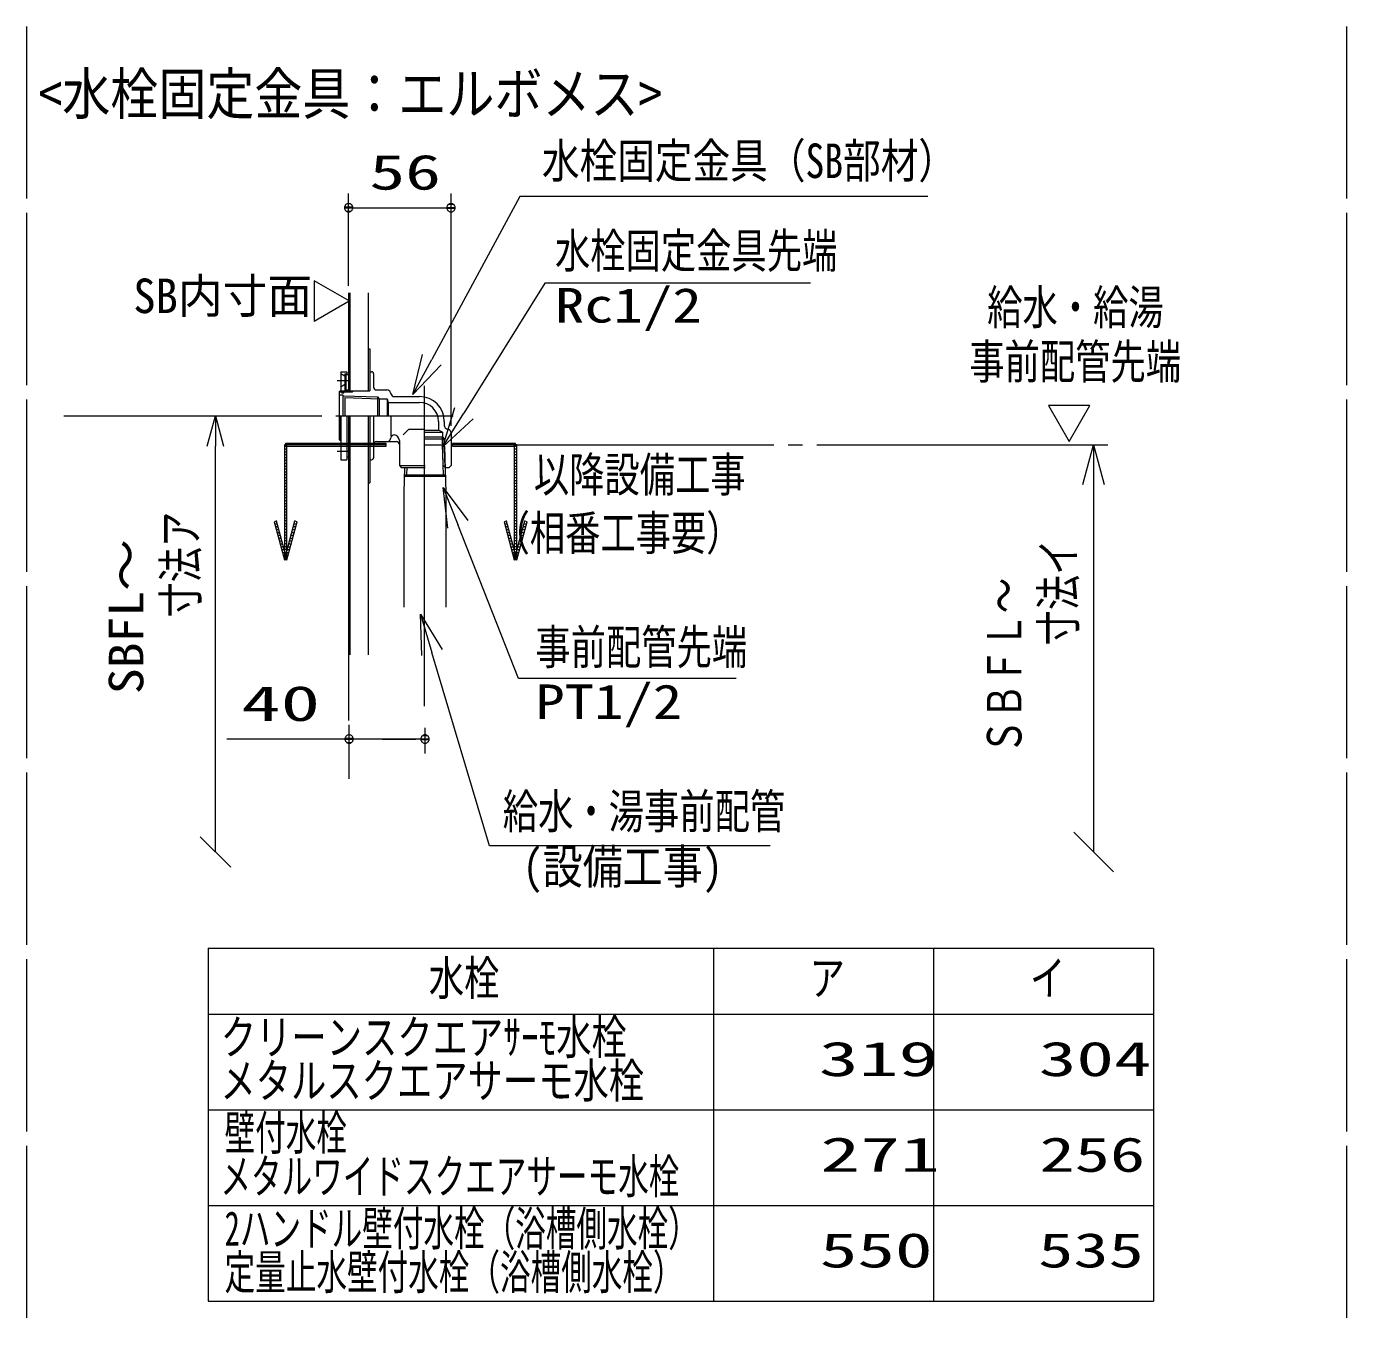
# Model space of a CAD drawing. Units: millimetres on the paper. Extents: x -305 to 305, y -152 to 152.
# Drawn here: x -142.2 to -50.2, y -48.5 to 42.3 of the extents above; entities that cross this region are included whole.
import ezdxf
from ezdxf.enums import TextEntityAlignment as Align

# ---------------------------------------------------------------- set-up
doc = ezdxf.new("R2010")
doc.units = ezdxf.units.MM
doc.linetypes.add('LONG_CHAIN', pattern=[21, 18, -1, 1, -1])
doc.linetypes.add('LONG_DASHED2', pattern=[13, 12, -1])
doc.layers.add('0-1_RV', color=7, linetype='Continuous', lineweight=9)
doc.layers.add('0-2_0', color=7, linetype='Continuous', lineweight=9)
doc.styles.add('ＭＳ ゴシック', font='')
doc.styles.get('ＭＳ ゴシック').set_extended_font_data('MS Gothic')

# ---------------------------------------------------------------- blocks, each defined once
blk = doc.blocks.new('_OPEN30')
at = {"layer": '0-2_0'}
blk.add_line((0, 0), (-1, 0), dxfattribs=at)
blk.add_lwpolyline([(-1, 0.2679), (0, 0), (-1, -0.2679)], dxfattribs=at)
blk = doc.blocks.new('_OBLIQUE')
at = {"layer": '0-2_0'}
blk.add_line((-0.5, -0.5), (0.5, 0.5), dxfattribs=at)
blk = doc.blocks.new('_DOTSMALL')
at = {"layer": '0-2_0'}
for p, q in [((0.0746, 0.1), (-0.0746, 0.1)), ((0.1223, -0.0248), (-0.1223, -0.0248))]:
    blk.add_line(p, q, dxfattribs=at)
for points in [[(0.125, 0), (0.124, 0.0157), (0.1211, 0.0311), (0.1162, 0.046), (0.1095, 0.0602), (0.1011, 0.0735), (0.0911, 0.0856), (0.0797, 0.0963), (0.067, 0.1055), (0.0532, 0.1131), (0.0386, 0.1189), (0.0234, 0.1228), (0.0078, 0.1248), (-0.0078, 0.1248), (-0.0234, 0.1228), (-0.0386, 0.1189), (-0.0532, 0.1131), (-0.067, 0.1055), (-0.0797, 0.0963), (-0.0911, 0.0856), (-0.1011, 0.0735), (-0.1095, 0.0602), (-0.1162, 0.046), (-0.1211, 0.0311), (-0.124, 0.0157), (-0.125, 0), (0, 0)], [(-0.125, 0), (-0.124, -0.0157), (-0.1211, -0.0311), (-0.1162, -0.046), (-0.1095, -0.0602), (-0.1011, -0.0735), (-0.0911, -0.0856), (-0.0797, -0.0963), (-0.067, -0.1055), (-0.0532, -0.1131), (-0.0386, -0.1189), (-0.0234, -0.1228), (-0.0078, -0.1248), (0.0078, -0.1248), (0.0234, -0.1228), (0.0386, -0.1189), (0.0532, -0.1131), (0.067, -0.1055), (0.0797, -0.0963), (0.0911, -0.0856), (0.1011, -0.0735), (0.1095, -0.0602), (0.1162, -0.046), (0.1211, -0.0311), (0.124, -0.0157), (0.125, 0), (0, 0)]]:
    blk.add_lwpolyline(points, close=True, dxfattribs=at)
blk = doc.blocks.new('TRI')
at = {"layer": '0-2_0'}
blk.add_lwpolyline([(0.5, 0.866), (0, 0), (1, 0)], close=True, dxfattribs=at)

msp = doc.modelspace()

# ---------------------------------------------------------------- linework, layer by layer
at = {"layer": '0-1_RV', "linetype": 'LONG_DASHED2'}
for p, q in [((-142.205, 42.287), (-142.205, -48.458)), ((-50.205, 42.287), (-50.205, -48.458))]:
    msp.add_line(p, q, dxfattribs=at)
at = {"layer": '0-1_RV'}
for p, q in [((-119.749, 24.213), (-119.749, 30.649)), ((-112.616, 14.454), (-112.616, 30.649)), ((-119.749, 29.649), (-112.616, 29.649)), ((-119.749, 23.713), (-119.749, 16.887)), ((-119.656, 23.713), (-119.656, 16.887)), ((-118.389, 23.713), (-118.389, 16.887)), ((-118.389, 19.821), (-118.282, 19.821)), ((-118.282, 19.821), (-118.282, 16.887)), ((-120.282, 18.221), (-119.882, 18.221)), ((-120.282, 18.221), (-120.282, 16.887)), ((-120.016, 17.921), (-120.282, 18.087)), ((-120.016, 18.087), (-119.882, 18.087)), ((-120.016, 18.087), (-120.016, 16.887)), ((-120.016, 18.021), (-119.749, 18.021)), ((-119.949, 18.021), (-119.949, 16.954)), ((-119.882, 18.221), (-119.882, 18.087)), ((-118.282, 18.221), (-118.149, 18.221)), ((-118.016, 18.087), (-118.016, 17.154)), ((-120.429, 16.621), (-120.149, 16.621)), ((-120.416, 16.815), (-120.344, 16.887)), ((-120.416, 16.815), (-120.416, 13.493)), ((-120.416, 16.815), (-119.482, 16.815)), ((-120.344, 16.887), (-118.282, 16.887)), ((-120.016, 17.321), (-120.282, 17.154)), ((-120.282, 16.887), (-120.216, 16.754)), ((-120.216, 16.754), (-120.082, 16.754)), ((-120.149, 16.621), (-120.149, 15.154)), ((-120.082, 16.754), (-120.016, 16.887)), ((-120.016, 16.954), (-119.749, 16.954)), ((-119.482, 16.815), (-119.41, 16.887)), ((-117.816, 16.954), (-117.082, 16.954)), ((-116.824, 16.753), (-116.807, 16.688)), ((-120.149, 16.551), (-117.749, 16.476)), ((-120.016, 16.418), (-120.016, 15.154)), ((-120.016, 16.418), (-117.616, 16.343)), ((-117.749, 16.476), (-117.749, 15.15)), ((-117.749, 16.476), (-117.616, 16.343)), ((-117.616, 16.343), (-117.616, 15.15)), ((-117.616, 16.343), (-117.065, 16.343)), ((-117.065, 16.343), (-117.065, 15.154)), ((-117.065, 16.343), (-116.988, 16.087)), ((-116.988, 16.087), (-114.816, 16.087)), ((-116.988, 16.087), (-116.988, 15.154)), ((-116.549, 16.487), (-114.816, 16.487)), ((-120.344, 15.154), (-120.344, 13.421)), ((-120.282, 15.154), (-120.282, 12.087)), ((-119.882, 15.154), (-119.882, 12.087)), ((-119.749, 15.154), (-119.749, -1.508)), ((-119.656, 15.154), (-119.656, -1.508)), ((-118.389, 15.154), (-118.389, -1.508)), ((-118.282, 15.154), (-118.282, 10.487)), ((-118.016, 15.154), (-118.016, 12.221)), ((-116.816, 15.154), (-116.816, 13.721)), ((-113.482, 14.754), (-113.482, 14.154)), ((-113.082, 14.754), (-113.082, 14.487)), ((-115.956, 13.821), (-115.556, 14.221)), ((-115.556, 14.221), (-114.489, 14.221)), ((-114.416, 14.154), (-113.482, 14.154)), ((-114.416, 14.021), (-113.214, 14.021)), ((-113.214, 14.021), (-113.482, 14.154)), ((-113.214, 14.021), (-113.214, 13.687)), ((-112.881, 14.229), (-112.817, 14.212)), ((-112.616, 13.954), (-112.616, 11.687)), ((-129.031, -15.253), (-129.031, 13.033)), ((-124.05, 13.027), (-124.23, 13.027)), ((-117.123, 13.137), (-124.14, 13.137)), ((-117.123, 13.137), (-124.14, 13.137)), ((-120.309, 13.493), (-120.416, 13.493)), ((-120.416, 13.493), (-120.344, 13.421)), ((-120.344, 13.421), (-120.309, 13.421)), ((-117.816, 13.354), (-116.416, 13.354)), ((-116.824, 13.555), (-116.807, 13.62)), ((-116.216, 13.421), (-116.216, 11.687)), ((-114.416, 13.687), (-113.214, 13.687)), ((-114.416, 13.554), (-113.081, 13.554)), ((-114.416, 13.127), (-113.208, 13.127)), ((-113.214, 13.687), (-113.081, 13.554)), ((-113.152, 11.687), (-113.214, 13.687)), ((-113.142, 11.034), (-113.208, 13.127)), ((-113.05, 13.036), (-113.208, 13.127)), ((-113.019, 11.554), (-113.081, 13.554)), ((-112.949, 9.802), (-113.05, 13.036)), ((-108.12, 13.137), (-112.505, 13.137)), ((-108.12, 13.137), (-112.505, 13.137)), ((-108.03, 13.027), (-108.21, 13.027)), ((-83.185, 13.127), (-66.833, 13.127)), ((-124.05, 12.827), (-124.23, 12.827)), ((-124.05, 12.627), (-124.23, 12.627)), ((-124.05, 12.427), (-124.23, 12.427)), ((-124.05, 12.227), (-124.23, 12.227)), ((-124.05, 12.027), (-124.23, 12.027)), ((-120.282, 12.087), (-119.882, 12.087)), ((-119.882, 12.287), (-119.749, 12.287)), ((-118.282, 12.087), (-118.149, 12.087)), ((-108.03, 12.827), (-108.21, 12.827)), ((-108.03, 12.627), (-108.21, 12.627)), ((-108.03, 12.427), (-108.21, 12.427)), ((-108.03, 12.227), (-108.21, 12.227)), ((-108.03, 12.027), (-108.21, 12.027)), ((-124.05, 11.827), (-124.23, 11.827)), ((-124.05, 11.627), (-124.23, 11.627)), ((-124.05, 11.427), (-124.23, 11.427)), ((-124.05, 11.227), (-124.23, 11.227)), ((-116.216, 11.687), (-116.082, 11.554)), ((-116.216, 11.687), (-114.416, 11.687)), ((-116.082, 11.554), (-114.416, 11.554)), ((-115.882, 9.802), (-115.828, 11.554)), ((-115.689, 11.034), (-115.673, 11.554)), ((-113.019, 11.554), (-113.152, 11.687)), ((-113.019, 11.554), (-112.749, 11.554)), ((-112.616, 11.687), (-112.749, 11.554)), ((-108.03, 11.827), (-108.21, 11.827)), ((-108.03, 11.627), (-108.21, 11.627)), ((-108.03, 11.427), (-108.21, 11.427)), ((-108.03, 11.227), (-108.21, 11.227)), ((-124.05, 11.027), (-124.23, 11.027)), ((-124.05, 10.827), (-124.23, 10.827)), ((-124.05, 10.627), (-124.23, 10.627)), ((-124.05, 10.427), (-124.23, 10.427)), ((-124.05, 10.227), (-124.23, 10.227)), ((-118.389, 10.487), (-118.282, 10.487)), ((-115.847, 10.943), (-112.985, 10.943)), ((-115.844, 11.034), (-112.987, 11.034)), ((-115.842, 10.946), (-115.689, 11.034)), ((-112.99, 10.946), (-113.147, 11.037)), ((-108.03, 11.027), (-108.21, 11.027)), ((-108.03, 10.827), (-108.21, 10.827)), ((-108.03, 10.627), (-108.21, 10.627)), ((-108.03, 10.427), (-108.21, 10.427)), ((-108.03, 10.227), (-108.21, 10.227)), ((-67.833, 10.357), (-67.833, -15.253)), ((-124.05, 10.027), (-124.23, 10.027)), ((-124.05, 9.827), (-124.23, 9.827)), ((-124.05, 9.627), (-124.23, 9.627)), ((-124.05, 9.427), (-124.23, 9.427)), ((-124.05, 9.227), (-124.23, 9.227)), ((-115.882, 1.821), (-115.882, 9.802)), ((-112.949, 1.821), (-112.949, 9.802)), ((-108.03, 10.027), (-108.21, 10.027)), ((-108.03, 9.827), (-108.21, 9.827)), ((-108.03, 9.627), (-108.21, 9.627)), ((-108.03, 9.427), (-108.21, 9.427)), ((-108.03, 9.227), (-108.21, 9.227)), ((-124.05, 9.027), (-124.23, 9.027)), ((-124.05, 8.827), (-124.23, 8.827)), ((-124.05, 8.627), (-124.23, 8.627)), ((-124.05, 8.427), (-124.23, 8.427)), ((-108.03, 9.027), (-108.21, 9.027)), ((-108.03, 8.827), (-108.21, 8.827)), ((-108.03, 8.627), (-108.21, 8.627)), ((-108.03, 8.427), (-108.21, 8.427)), ((-124.711, 7.604), (-124.897, 7.604)), ((-124.657, 7.404), (-124.843, 7.404)), ((-124.764, 7.804), (-124.817, 7.804)), ((-124.764, 7.804), (-124.817, 7.804)), ((-124.05, 8.227), (-124.23, 8.227)), ((-124.05, 8.027), (-124.23, 8.027)), ((-124.05, 7.827), (-124.23, 7.827)), ((-124.05, 7.627), (-124.23, 7.627)), ((-124.05, 7.427), (-124.23, 7.427)), ((-123.437, 7.404), (-123.623, 7.404)), ((-123.383, 7.604), (-123.57, 7.604)), ((-123.463, 7.804), (-123.516, 7.804)), ((-123.463, 7.804), (-123.516, 7.804)), ((-108.69, 7.604), (-108.877, 7.604)), ((-108.637, 7.404), (-108.823, 7.404)), ((-108.744, 7.804), (-108.797, 7.804)), ((-108.744, 7.804), (-108.797, 7.804)), ((-108.03, 8.227), (-108.21, 8.227)), ((-108.03, 8.027), (-108.21, 8.027)), ((-108.03, 7.827), (-108.21, 7.827)), ((-108.03, 7.627), (-108.21, 7.627)), ((-108.03, 7.427), (-108.21, 7.427)), ((-107.417, 7.404), (-107.603, 7.404)), ((-107.363, 7.604), (-107.549, 7.604)), ((-107.443, 7.804), (-107.496, 7.804)), ((-107.443, 7.804), (-107.496, 7.804)), ((-124.604, 7.204), (-124.79, 7.204)), ((-124.55, 7.004), (-124.736, 7.004)), ((-124.496, 6.804), (-124.683, 6.804)), ((-124.443, 6.604), (-124.629, 6.604)), ((-124.05, 7.227), (-124.23, 7.227)), ((-124.05, 7.027), (-124.23, 7.027)), ((-124.05, 6.827), (-124.23, 6.827)), ((-124.05, 6.627), (-124.23, 6.627)), ((-123.651, 6.604), (-123.838, 6.604)), ((-123.598, 6.804), (-123.784, 6.804)), ((-123.544, 7.004), (-123.731, 7.004)), ((-123.491, 7.204), (-123.677, 7.204)), ((-108.583, 7.204), (-108.77, 7.204)), ((-108.53, 7.004), (-108.716, 7.004)), ((-108.476, 6.804), (-108.662, 6.804)), ((-108.422, 6.604), (-108.609, 6.604)), ((-108.03, 7.227), (-108.21, 7.227)), ((-108.03, 7.027), (-108.21, 7.027)), ((-108.03, 6.827), (-108.21, 6.827)), ((-108.03, 6.627), (-108.21, 6.627)), ((-107.631, 6.604), (-107.817, 6.604)), ((-107.577, 6.804), (-107.764, 6.804)), ((-107.524, 7.004), (-107.71, 7.004)), ((-107.47, 7.204), (-107.657, 7.204)), ((-124.389, 6.404), (-124.576, 6.404)), ((-124.336, 6.204), (-124.522, 6.204)), ((-124.282, 6.004), (-124.468, 6.004)), ((-124.228, 5.804), (-124.415, 5.804)), ((-124.175, 5.604), (-124.361, 5.604)), ((-124.05, 6.427), (-124.23, 6.427)), ((-124.05, 6.227), (-124.23, 6.227)), ((-124.05, 6.027), (-124.23, 6.027)), ((-124.05, 5.827), (-124.23, 5.827)), ((-124.05, 5.627), (-124.23, 5.627)), ((-123.919, 5.604), (-124.106, 5.604)), ((-123.866, 5.804), (-124.052, 5.804)), ((-123.812, 6.004), (-123.998, 6.004)), ((-123.759, 6.204), (-123.945, 6.204)), ((-123.705, 6.404), (-123.891, 6.404)), ((-108.369, 6.404), (-108.555, 6.404)), ((-108.315, 6.204), (-108.502, 6.204)), ((-108.262, 6.004), (-108.448, 6.004)), ((-108.208, 5.804), (-108.394, 5.804)), ((-108.154, 5.604), (-108.341, 5.604)), ((-108.03, 6.427), (-108.21, 6.427)), ((-108.03, 6.227), (-108.21, 6.227)), ((-108.03, 6.027), (-108.21, 6.027)), ((-108.03, 5.827), (-108.21, 5.827)), ((-108.03, 5.627), (-108.21, 5.627)), ((-107.899, 5.604), (-108.085, 5.604)), ((-107.845, 5.804), (-108.032, 5.804)), ((-107.792, 6.004), (-107.978, 6.004)), ((-107.738, 6.204), (-107.925, 6.204)), ((-107.685, 6.404), (-107.871, 6.404)), ((-124.121, 5.404), (-124.308, 5.404)), ((-124.068, 5.204), (-124.254, 5.204)), ((-124.05, 5.427), (-124.23, 5.427)), ((-124.05, 5.227), (-124.23, 5.227)), ((-124.027, 5.204), (-124.213, 5.204)), ((-123.973, 5.404), (-124.159, 5.404)), ((-108.101, 5.404), (-108.287, 5.404)), ((-108.047, 5.204), (-108.234, 5.204)), ((-108.03, 5.427), (-108.21, 5.427)), ((-108.03, 5.227), (-108.21, 5.227)), ((-108.006, 5.204), (-108.193, 5.204)), ((-107.953, 5.404), (-108.139, 5.404)), ((-119.716, -10.156), (-119.716, -6.376)), ((-114.429, -6.582), (-114.429, -8.376)), ((-119.716, -7.376), (-128.227, -7.376)), ((-114.429, -7.376), (-119.716, -7.376)), ((-117.396, -7.376), (-115.076, -7.376)), ((-129.548, -21.94), (-63.665, -21.94)), ((-129.548, -21.94), (-129.548, -46.54)), ((-94.331, -21.94), (-94.331, -46.54)), ((-78.998, -21.94), (-78.998, -46.54)), ((-63.665, -21.94), (-63.665, -46.54)), ((-129.548, -26.54), (-63.665, -26.54)), ((-129.548, -33.207), (-63.665, -33.207)), ((-129.548, -39.873), (-63.665, -39.873)), ((-129.548, -46.54), (-63.665, -46.54))]:
    msp.add_line(p, q, dxfattribs=at)
at = {"layer": '0-1_RV', "linetype": 'LONG_CHAIN'}
for p, q in [((-120.549, 17.621), (-119.616, 17.621)), ((-114.489, 17.237), (-114.489, 9.181)), ((-114.489, 17.237), (-114.489, 9.181)), ((-139.607, 15.154), (-118.162, 15.154)), ((-120.649, 15.154), (-112.455, 15.154)), ((-120.649, 15.154), (-112.455, 15.154)), ((-114.489, 12.915), (-114.489, -6.082)), ((-108.12, 13.127), (-79.613, 13.127)), ((-120.549, 12.687), (-119.616, 12.687)), ((-119.749, -1.508), (-119.749, -6.082))]:
    msp.add_line(p, q, dxfattribs=at)
at = {"layer": '0-1_RV'}
for points in [[(-79.395, 30.441), (-107.819, 30.441), (-113.957, 19.064)], [(-87.57, 24.386), (-106.087, 24.386), (-111.712, 15.331)], [(-92.748, -3.156), (-107.922, -3.156), (-112.141, 7.584)], [(-90.386, -14.81), (-109.926, -14.81), (-113.948, -1.335)]]:
    msp.add_lwpolyline(points, dxfattribs=at)
for points in [[(-124.23, 13.127), (-124.23, 5.127), (-124.05, 5.127), (-124.05, 13.127)], [(-124.14, 13.037), (-117.123, 13.037), (-117.123, 13.217), (-124.14, 13.217)], [(-112.505, 13.037), (-108.12, 13.037), (-108.12, 13.217), (-112.505, 13.217)], [(-108.21, 13.127), (-108.21, 5.127), (-108.03, 5.127), (-108.03, 13.127)], [(-124.942, 7.771), (-124.227, 5.104), (-124.053, 5.151), (-124.768, 7.817)], [(-123.513, 7.817), (-124.227, 5.151), (-124.053, 5.104), (-123.339, 7.771)], [(-108.921, 7.771), (-108.207, 5.104), (-108.033, 5.151), (-108.747, 7.817)], [(-107.492, 7.817), (-108.207, 5.151), (-108.033, 5.104), (-107.318, 7.771)]]:
    msp.add_lwpolyline(points, close=True, dxfattribs=at)
for centre, radius, start, end in [((-118.149, 18.087), 0.133, 0, 90), ((-118.149, 18.087), 0.133, 0, 90), ((-117.816, 17.154), 0.2, 179.99996, 270), ((-117.816, 17.154), 0.2, 179.99996, 270), ((-117.082, 16.687), 0.267, 14.25003, 89.99998), ((-116.549, 16.754), 0.267, 194.25005, 270.00002), ((-116.549, 16.754), 0.267, 194.25005, 270.00002), ((-114.816, 14.754), 1.733, 0, 89.99998), ((-114.816, 14.754), 1.333, 0, 89.99998), ((-116.549, 13.554), 0.267, 96.45021, 165.74995), ((-116.549, 13.554), 0.267, 96.45021, 165.74995), ((-116.616, 13.421), 0.4, 0, 84.73436), ((-112.816, 14.487), 0.267, 179.99996, 255.74993), ((-112.816, 14.487), 0.267, 179.99996, 255.74993), ((-112.882, 13.954), 0.267, 0, 75.74997), ((-112.882, 13.954), 0.267, 0, 75.74997), ((-117.816, 13.154), 0.2, 90, 180.00003), ((-117.816, 13.154), 0.2, 90, 180.00003), ((-117.082, 13.621), 0.267, 270.00002, 345.74997), ((-117.082, 13.621), 0.267, 270.00002, 345.74997), ((-116.416, 13.154), 0.2, 0, 90), ((-116.416, 13.154), 0.2, 0, 90), ((-118.149, 12.221), 0.133, 270, 0), ((-118.149, 12.221), 0.133, 270, 0)]:
    msp.add_arc(centre, radius, start, end, dxfattribs=at)

# ---------------------------------------------------------------- block references
for name, p, xscale, yscale, rotation in [('_DOTSMALL', (-119.749, 29.649), 2.32, 2.32, 180), ('TRI', (-119.716, 23.158), 2.804079, 2.804079, 150), ('_OPEN30', (-115.272, 16.626), 2.77, 2.77, 241.65433), ('TRI', (-69.541, 13.368), 2.88, 2.88, 60), ('_OPEN30', (-113.174, 12.978), 2.77, 2.77, 238.15095), ('_OPEN30', (-129.031, 15.154), 2.121326, 2.121326, 90), ('_OPEN30', (-67.833, 13.127), 2.77, 2.77, 90), ('_OPEN30', (-113.154, 10.162), 2.77, 2.77, 111.44887), ('_OPEN30', (-114.741, 1.319), 2.77, 2.77, 106.62256), ('_DOTSMALL', (-119.716, -7.376), 2.32, 2.32, 180), ('_OBLIQUE', (-129.031, -15.253), 2.121326, 2.121326, 270), ('_OBLIQUE', (-67.833, -15.253), 2.77, 2.77, 270)]:
    msp.add_blockref(name, p, dxfattribs=dict(at, xscale=xscale, yscale=yscale, rotation=rotation))
at = {"layer": '0-1_RV', "xscale": 2.32, "yscale": 2.32}
for p in [(-112.616, 29.649), (-114.429, -7.376)]:
    msp.add_blockref('_DOTSMALL', p, dxfattribs=at)

# ---------------------------------------------------------------- texts
at = {"layer": '0-1_RV', "style": 'ＭＳ ゴシック'}
for s, height, width, p in [('<水栓固定金具：エルボメス>', 2.886, 0.85, (-141.373, 35.284)), ('\u3000水栓固定金具（SB部材）', 2.405, 0.8, (-108.907, 31)), ('56', 2.441, 1.5, (-118.299, 30.179)), ('水栓固定金具先端', 2.405, 0.75, (-105.373, 24.732)), ('SB内寸面', 2.405, 0.95, (-134.757, 21.587)), ('Rc1/2', 2.405, 1.25, (-105.373, 20.93)), ('給水・給湯', 2.405, 0.75, (-75.25, 20.795)), ('事前配管先端', 2.405, 0.75, (-76.499, 17.004)), ('以降設備工事', 2.405, 0.75, (-106.845, 9.135)), ('（相番工事要）', 2.405, 0.75, (-109.584, 5.063)), ('事前配管先端', 2.405, 0.75, (-106.736, -2.888)), ('PT1/2', 2.405, 1.25, (-106.736, -6.695)), ('40', 2.444, 1.65, (-127.227, -6.846)), ('給水・湯事前配管', 2.405, 0.75, (-109.007, -14.334)), (' (設備工事)', 2.405, 0.85, (-109.007, -18.186)), ('水栓', 2.405, 0.75, (-114.162, -25.953)), ('ア', 2.405, 0.75, (-87.63, -25.953)), ('イ', 2.405, 0.75, (-72.269, -25.953)), ('クリーンスクエアｻｰﾓ水栓', 2.405, 0.75, (-128.657, -30.071)), ('319', 2.405, 1.7, (-86.989, -31.586)), ('304', 2.405, 1.6, (-71.653, -31.586)), ('メタルスクエアサーモ水栓', 2.405, 0.75, (-128.683, -33.101)), ('壁付水栓', 2.405, 0.65, (-128.395, -36.738)), ('壁付水栓', 2.405, 0.65, (-128.395, -36.738)), ('壁付水栓', 2.405, 0.65, (-128.395, -36.738)), ('271', 2.405, 1.7, (-86.885, -38.253)), ('271', 2.405, 1.7, (-86.885, -38.253)), ('271', 2.405, 1.7, (-86.885, -38.253)), ('256', 2.405, 1.5, (-71.604, -38.253)), ('256', 2.405, 1.5, (-71.604, -38.253)), ('256', 2.405, 1.5, (-71.604, -38.253)), ('メタルワイドスクエアサーモ水栓', 2.405, 0.65, (-128.684, -39.767)), ('メタルワイドスクエアサーモ水栓', 2.405, 0.65, (-128.684, -39.767)), ('メタルワイドスクエアサーモ水栓', 2.405, 0.65, (-128.684, -39.767)), ('2ハンドル壁付水栓（浴槽側水栓）', 2.405, 0.65, (-128.392, -43.407)), ('550', 2.405, 1.6, (-86.913, -44.919)), ('535', 2.405, 1.5, (-71.697, -44.919)), ('定量止水壁付水栓（浴槽側水栓）', 2.405, 0.65, (-128.392, -46.447))]:
    msp.add_text(s, height=height, dxfattribs=dict(at, width=width)).set_placement(p, align=Align.BOTTOM_LEFT)
for s, width, p in [('\u3000\u3000\u3000寸法ア', 0.75, (-129.537, -6.289)), ('SBFL～', 1.1, (-133.338, -4.248)), ('\u3000\u3000\u3000\u3000寸法イ', 0.75, (-68.37, -10.69)), ('ＳＢＦＬ～', 0.75, (-72.143, -8.441))]:
    msp.add_text(s, height=2.405, rotation=90, dxfattribs=dict(at, width=width)).set_placement(p, align=Align.BOTTOM_LEFT)

doc.saveas('drawing.dxf')
